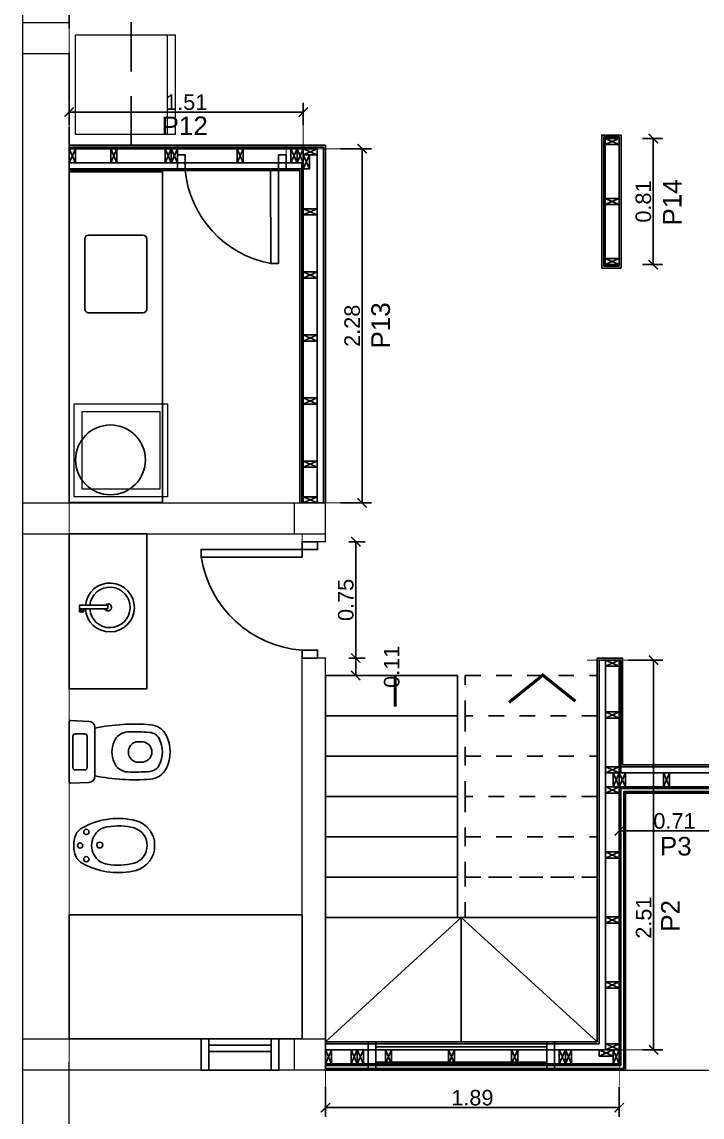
# Model space of a CAD drawing. Header units: millimetres. Extents: x 2924 to 6397, y 1567 to 1704.
# Drawn here: x 3235.67 to 3240.05, y 1618.22 to 1625.28 of the extents above; entities that cross this region are included whole.
import ezdxf

# ---------------------------------------------------------------- set-up
doc = ezdxf.new("R2010")
doc.units = ezdxf.units.MM
doc.header["$PDMODE"] = 35
for name, pattern in [('CONTINUA', [200, 100, 100]), ('DASHED', [0.75, 0.5, -0.25]), ('DASHED2', [9.524999999999999, 6.35, -3.175])]:
    doc.linetypes.add(name, pattern=pattern)
doc.layers.get('Defpoints').update_dxf_attribs({"color": 230})
for name, color, linetype in [('P0- COLUMNAS HºAº', 7, 'Continuous'), ('P0- LISTON 2CM', 7, 'Continuous'), ('P0- OSB', 7, 'Continuous'), ('P0-CARPINTERIAS', 7, 'Continuous'), ('P0-COTAS', 7, 'Continuous'), ('P0-DURLOCK INTERIOR', 7, 'Continuous'), ('P0-LISTON 4CM', 7, 'Continuous'), ('P0-MAMPOSTERIA LADRILLO', 7, 'Continuous'), ('P0-MUROS', 7, 'Continuous'), ('P0-PANEL', 7, 'Continuous'), ('P0-REVESTIMIENTO', 7, 'Continuous'), ('P0-SANITARIOS', 7, 'Continuous'), ('P0-SOLADOS', 7, 'Continuous'), ('P0-SUPERBOARD', 7, 'Continuous'), ('P0-TEXTOS', 7, 'Continuous'), ('P1-COTAS', 7, 'Continuous'), ('P1-MAMPOSTERIA LADRILLO', 7, 'Continuous')]:
    doc.layers.add(name, color=color, linetype=linetype)
doc.layers.add('P0-MUEBLES', color=250, linetype='Continuous', lineweight=0)
doc.styles.add('Arial02.5', font='arial.ttf', dxfattribs={"width": 0.8, "height": 0.025})
doc.styles.add('Arial10', font='arial.ttf', dxfattribs={"height": 0.1})
doc.dimstyles.new('COTA-1-50', dxfattribs={"dimtxt": 0.1, "dimasz": 0.06, "dimexe": 0.06, "dimexo": 0.15, "dimgap": 0.0125, "dimtad": 1, "dimzin": 0, "dimdsep": 46, "dimtxsty": 'Arial10', "dimblk1": 'ARCHTICK', "dimblk2": 'ARCHTICK', "dimsah": 1, "dimcen": 0.09, "dimclrd": 7, "dimclre": 7, "dimclrt": 7, "dimazin": 0, "dimtfac": 1, "dimtofl": 0, "dimtmove": 2, "dimatfit": 3, "dimldrblk": 'ARCHTICK', "dimfxl": 1, "dimtolj": 1, "dimtzin": 0, "dimarcsym": 0})

# ---------------------------------------------------------------- blocks, each defined once
blk = doc.blocks.new('A$C699B31DF')
at = {"color": 0}
for p, q in [((0.4849992751010177, 0.3588962493831787), (0.4849992751010177, 0.04534280128427781)), ((0.5231829304807434, 0.3988549510329449), (0.6416358571768797, 0.404239174973327)), ((0.6499991101009073, 0.3962474346433282), (0.6499991101009073, 0.007991616023446113)), ((0.5348190914064617, 0.3030432837879289), (0.5348190914064617, 0.2021195253332735)), ((0.6114749993330406, 0.318134688200189), (0.5499104958189491, 0.318134688200189)), ((0.6265664037455281, 0.3030432837877015), (0.6265664037455281, 0.1011957668793002)), ((0.2195786798197332, 0.2669680906080885), (0.1743981431659449, 0.2669680906080885)), ((0.5348190914064617, 0.1011957668793002), (0.5348190914064617, 0.2021195253332735)), ((0.2195786798197332, 0.1372709600586859), (0.1743981431659449, 0.1372709600586859)), ((0.6114749993330406, 0.08610436246681274), (0.5499104958189491, 0.08610436246681274)), ((0.5231829304807434, 0.005384099634511585), (0.6416358571768797, -1.243065526068676e-07))]:
    blk.add_line(p, q, dxfattribs=at)
for centre, radius, start, end in [((0.1375493564187309, 0.2532402826966518), 0.124999875, 94.49281234695985, 152.4142512385718), ((0.2275675885994133, -0.892387194597859), 1.274158523253976, 78.34368984010324, 94.49281234695985), ((0.5249992351009496, 0.3588962493831787), 0.03999995999999999, 92.60256220251696, 180), ((0.6419991181010118, 0.3962474346433282), 0.007999992, 0, 92.60256220251696), ((0.2353936139129473, 0.2021195253332735), 0.2353938538121369, 152.4142512385949, 207.5857487614051), ((0.2353936139129473, 0.2021195253332735), 0.1853939038119012, 152.4142512385718, 207.5857487614282), ((0.1375493564187309, 0.2532402826966518), 0.074999925, 94.49281234695985, 152.4142512385718), ((0.2275675885994133, -0.892387194597859), 1.224158573253976, 87.85750542334095, 94.49281234695985), ((0.2685542589647412, 0.2298629071024152), 0.1011656232329548, 22.76794212124101, 87.29275038598271), ((0.5499104958189491, 0.3030432837879289), 0.01509140441244144, 90, 180), ((0.6114749993330406, 0.3030432837877015), 0.01509140441244144, 0, 90), ((0.1836702442860769, 0.2021195253332735), 0.06550807795523232, 98.13704675949771, 261.8629532405023), ((0.2022930510079277, 0.2021195253332735), 0.06711281086055336, 284.9253773383625, 75.07462266163745), ((0.2016172329731489, 0.2021195253332735), 0.1736238863346479, 337.3386471632541, 22.66135283674592), ((0.1375493564187309, 0.1509987679708047), 0.124999875, 207.5857487614282, 265.5071876530401), ((0.1375493564187309, 0.1509987679708047), 0.074999925, 207.5857487614282, 265.5071876530401), ((0.2275675885994133, 1.296626245265315), 1.224158573253976, 265.5071876530401, 272.142494576659), ((0.2685542589647412, 0.1743761435645865), 0.1011656232329548, 272.7072496140173, 337.232057878759), ((0.5499104958189491, 0.1011957668793002), 0.01509140441244144, 180, 270), ((0.6114749993330406, 0.1011957668793002), 0.01509140441244144, 270, 0), ((0.2275675885994133, 1.296626245265315), 1.274158523253976, 265.5071876530401, 281.6563101598967), ((0.5249992351009496, 0.04534280128427781), 0.03999995999999999, 180, 267.3974377974831), ((0.6419991181010118, 0.007991616023446113), 0.007999992, 267.3974377974831, 0)]:
    blk.add_arc(centre, radius, start, end, dxfattribs=at)
blk = doc.blocks.new('A$C9e56f727')
at = {"color": 0}
for p, q in [((0.3012229831451805, 0.06868654988284106), (0.312303137418894, 0.08470504676984092)), ((0.312303137418894, 0.08470504676984092), (0.335172913333281, 0.06888579436963482)), ((0.324080900079025, 0.05287550045750322), (0.3012229831451805, 0.06868654988284106)), ((0.335172913333281, 0.06888579436963482), (0.324080900079025, 0.05287550045750322))]:
    blk.add_line(p, q, dxfattribs=at)
for points in [[(0.324080900079025, 0.05287550045750322), (0.3108536463946621, 0.03378318472732644), (0.1599600647664374, 0.138157782115286), (0.1731873184512551, 0.1572500978454627)], [(0.3303802301893484, 0.06237215728128831), (0.3279768353454529, 0.05890307940012462), (0.3138334204622879, 0.06870170934439557), (0.3162368153066382, 0.07217078722555925)]]:
    blk.add_lwpolyline(points, close=True, dxfattribs=at)
for centre, radius, start, end in [((0.1576439598838988, 0.1576439598838988), 0.1576439598839774, 328.425509931754, 319.9744832418706), ((0.1577176676541967, 0.1576585555860675), 0.1301275319535387, 329.0575585478952, 318.8141038887324), ((0.1673526593071983, 0.1506418241312986), 0.02244662317999803, 348.2819895439939, 285.1804869044649)]:
    blk.add_arc(centre, radius, start, end, dxfattribs=at)
blk = doc.blocks.new('A$Cc807aeb1')
at = {"color": 0}
for centre, radius in [((0.1744002200052819, 0.4800060993045463), 0.017), ((0.08640022000508907, 0.4400060993045827), 0.017), ((0.2624002200054747, 0.4400060993045827), 0.017), ((0.1712408305584177, 0.353690291617113), 0.01894729213688606)]:
    blk.add_circle(centre, radius, dxfattribs=at)
for centre, radius, start, end in [((0.1684697646032873, 0.4001243890127171), 0.1272076627110892, 128.1192821237274, 157.7022820800198), ((0.1645860380604063, 0.3718727762336584), 0.1484580734459144, 86.2095589188298, 120.184049312805), ((0.1842144019506122, 0.3718727762336584), 0.1484580734459144, 59.81595068719498, 93.79044108117019), ((0.1803306754077312, 0.4001243890127171), 0.1272076627110892, 22.29771791998024, 51.88071787627261), ((0.4712335708445607, 0.235610458442352), 0.4712335708444343, 153.1577179717492, 194.2009135201477), ((-0.122433130833997, 0.235610458442352), 0.4712335708444343, 345.7990864798523, 26.84228202825083), ((0.1744002200052819, 0.2793436612569167), 0.1267021462642712, 90, 144.9120287821523), ((0.1744002200052819, 0.2793436612569167), 0.1267021462642712, 35.08797121784769, 90), ((0.4712335708445607, 0.235610458442352), 0.4232335708444344, 170.5934899977578, 194.2009135201477), ((0.1997262118034087, 0.2790568852537945), 0.1482839223601861, 150.4551894833662, 170.0090975418692), ((0.1490742282076098, 0.2790568852537945), 0.1482839223601861, 9.990902458130774, 29.54481051663381), ((-0.122433130833997, 0.235610458442352), 0.4232335708444344, 345.7990864798523, 9.406510002242223), ((0.1729824474991801, 0.1647824026297258), 0.1647824026296594, 195.7672310540785, 270.492973654224), ((0.1729824474991801, 0.1647824026297258), 0.1167824026296594, 196.4302177297738, 270.492973654224), ((0.1758179925113836, 0.1647824026297258), 0.1647824026296594, 269.507026345776, 344.2327689459214), ((0.1758179925113836, 0.1647824026297258), 0.1167824026296594, 269.507026345776, 343.5697822702261)]:
    blk.add_arc(centre, radius, start, end, dxfattribs=at)
blk = doc.blocks.new('_ARCHTICK')
at = {"color": 0, "linetype": 'ByBlock', "const_width": 0.15}
blk.add_lwpolyline([(-0.5, -0.5), (0.5, 0.5)], dxfattribs=at)
blk = doc.blocks.new('*D107')
at = {"layer": 'Defpoints', "color": 0, "transparency": 16777216}
for p in [(3237.628674157238, 1618.561127503393), (3239.520971901357, 1618.56111985457), (3239.520971901357, 1618.279205795741)]:
    blk.add_point(p, dxfattribs=at)
at = {"layer": 'P0-COTAS', "color": 7, "lineweight": -2, "transparency": 16777216}
for p, q in [((3237.628674157238, 1618.411127503393), (3237.628674157238, 1618.219205795741)), ((3239.520971901357, 1618.41111985457), (3239.520971901357, 1618.219205795741)), ((3237.628674157238, 1618.279205795741), (3239.520971901357, 1618.279205795741))]:
    blk.add_line(p, q, dxfattribs=at)
at = {"layer": 'P0-COTAS', "color": 7, "lineweight": -2, "transparency": 16777216, "xscale": 0.06, "yscale": 0.06, "zscale": 0.06, "rotation": 180}
blk.add_blockref('_ARCHTICK', (3237.628674157238, 1618.279205795741), dxfattribs=at)
at = {"layer": 'P0-COTAS', "color": 7, "lineweight": -2, "transparency": 16777216, "xscale": 0.06, "yscale": 0.06, "zscale": 0.06}
blk.add_blockref('_ARCHTICK', (3239.520971901357, 1618.279205795741), dxfattribs=at)
at = {"layer": 'P0-COTAS', "color": 7, "transparency": 16777216, "insert": (3238.574823029297, 1618.342763094513), "char_height": 0.1, "attachment_point": 5, "style": 'Arial10'}
blk.add_mtext('\\A1;1.89', dxfattribs=at)
blk = doc.blocks.new('A$C5d8a38c0')
at = {"color": 0, "const_width": 0.0003}
blk.add_lwpolyline([(4.547473508864641e-13, 0.0904288354486198), (0.7099999999968531, 0.09042883544884717), (0.7099999999968531, 0.0004288354487016477), (0, 0.0004288354487016477)], close=True, dxfattribs=at)
at = {"color": 0}
for points in [[(0, 0.0904288354486198), (0.03999999999996362, 0.0904288354486198), (0.03999999999996362, 0.0004288354487016477), (0, 0.0004288354487016477), (0, 0.0904288354486198), (0.03999999999996362, 0.0004288354487016477), (0, 0.0004288354487016477), (0.03999999999996362, 0.0904288354486198)], [(0.2839999999969223, 0.0904288354486198), (0.3239999999968859, 0.0904288354486198), (0.3239999999968859, 0.0004288354487016477), (0.2839999999969223, 0.0004288354487016477), (0.2839999999969223, 0.0904288354486198), (0.3239999999968859, 0.0004288354487016477), (0.2839999999969223, 0.0004288354487016477), (0.3239999999968859, 0.0904288354486198)], [(0.6699999999968895, 0.0904288354486198), (0.7099999999968531, 0.0904288354486198), (0.7099999999968531, 0.0004288354487016477), (0.6699999999968895, 0.0004288354487016477), (0.6699999999968895, 0.0904288354486198), (0.7099999999968531, 0.0004288354487016477), (0.6699999999968895, 0.0004288354487016477), (0.7099999999968531, 0.0904288354486198)]]:
    blk.add_lwpolyline(points, dxfattribs=at)
blk = doc.blocks.new('A$C00c50a6b')
at = {"color": 0, "const_width": 0.0003}
blk.add_lwpolyline([(0.09000000000014552, 0), (0, 0), (0, 2.512500000000045), (0.09000000000014552, 2.512500000000045)], close=True, dxfattribs=at)
at = {"color": 0}
for points in [[(4.547473508864641e-13, 2.472500000000082), (4.547473508864641e-13, 2.512500000000045), (0.09000000000014552, 2.512500000000045), (0.09000000000014552, 2.472500000000082), (4.547473508864641e-13, 2.472500000000082), (0.09000000000014552, 2.512500000000045), (0.09000000000014552, 2.472500000000082), (4.547473508864641e-13, 2.512500000000045)], [(4.547473508864641e-13, 2.138750000000073), (4.547473508864641e-13, 2.178750000000036), (0.09000000000014552, 2.178750000000036), (0.09000000000014552, 2.138750000000073), (4.547473508864641e-13, 2.138750000000073), (0.09000000000014552, 2.178750000000036), (0.09000000000014552, 2.138750000000073), (4.547473508864641e-13, 2.178750000000036)], [(4.547473508864641e-13, 1.785000000000082), (4.547473508864641e-13, 1.825000000000045), (0.09000000000014552, 1.825000000000045), (0.09000000000014552, 1.785000000000082), (4.547473508864641e-13, 1.785000000000082), (0.09000000000014552, 1.825000000000045), (0.09000000000014552, 1.785000000000082), (4.547473508864641e-13, 1.825000000000045)], [(0.0500000000001819, 1.784999999999854), (0.09000000000014552, 1.784999999999854), (0.09000000000014552, 1.694999999999936), (0.0500000000001819, 1.694999999999936), (0.0500000000001819, 1.784999999999854), (0.09000000000014552, 1.694999999999936), (0.0500000000001819, 1.694999999999936), (0.09000000000014552, 1.784999999999854)], [(4.547473508864641e-13, 1.654999999999973), (4.547473508864641e-13, 1.694999999999936), (0.09000000000014552, 1.694999999999936), (0.09000000000014552, 1.654999999999973), (4.547473508864641e-13, 1.654999999999973), (0.09000000000014552, 1.694999999999936), (0.09000000000014552, 1.654999999999973), (4.547473508864641e-13, 1.694999999999936)], [(4.547473508864641e-13, 1.236249999999927), (4.547473508864641e-13, 1.276249999999891), (0.09000000000014552, 1.276249999999891), (0.09000000000014552, 1.236249999999927), (4.547473508864641e-13, 1.236249999999927), (0.09000000000014552, 1.276249999999891), (0.09000000000014552, 1.236249999999927), (4.547473508864641e-13, 1.276249999999891)], [(4.547473508864641e-13, 0.8175000000001091), (4.547473508864641e-13, 0.8575000000000728), (0.09000000000014552, 0.8575000000000728), (0.09000000000014552, 0.8175000000001091), (4.547473508864641e-13, 0.8175000000001091), (0.09000000000014552, 0.8575000000000728), (0.09000000000014552, 0.8175000000001091), (4.547473508864641e-13, 0.8575000000000728)], [(4.547473508864641e-13, 0.3987500000000637), (4.547473508864641e-13, 0.4387500000000273), (0.09000000000014552, 0.4387500000000273), (0.09000000000014552, 0.3987500000000637), (4.547473508864641e-13, 0.3987500000000637), (0.09000000000014552, 0.4387500000000273), (0.09000000000014552, 0.3987500000000637), (4.547473508864641e-13, 0.4387500000000273)], [(4.547473508864641e-13, 0), (4.547473508864641e-13, 0.03999999999996362), (0.09000000000014552, 0.03999999999996362), (0.09000000000014552, 0), (4.547473508864641e-13, 0), (0.09000000000014552, 0.03999999999996362), (0.09000000000014552, 0), (4.547473508864641e-13, 0.03999999999996362)]]:
    blk.add_lwpolyline(points, dxfattribs=at)
blk = doc.blocks.new('A$C87677e07')
at = {"color": 0, "const_width": 0.0005}
blk.add_lwpolyline([(0, 0.08999999999991815), (1.892499999999927, 0.08999999999991815), (1.892499999999927, 0), (0, 0)], close=True, dxfattribs=at)
at = {"color": 0}
for points in [[(0, 0.08999999999991815), (0.03999999999996362, 0.08999999999991815), (0.03999999999996362, 0), (0, 0), (0, 0.08999999999991815), (0.03999999999996362, 0), (0, 0), (0.03999999999996362, 0.08999999999991815)], [(0.1649999999999636, 0.08999999999991815), (0.2049999999999272, 0.08999999999991815), (0.2049999999999272, 0), (0.1649999999999636, 0), (0.1649999999999636, 0.08999999999991815), (0.2049999999999272, 0), (0.1649999999999636, 0), (0.2049999999999272, 0.08999999999991815)], [(0.2049999999999272, 0.08999999999991815), (0.2449999999998909, 0.08999999999991815), (0.2449999999998909, 0), (0.2049999999999272, 0), (0.2049999999999272, 0.08999999999991815), (0.2449999999998909, 0), (0.2049999999999272, 0), (0.2449999999998909, 0.08999999999991815)], [(1.505000000000109, 0.08999999999991815), (1.545000000000073, 0.08999999999991815), (1.545000000000073, 0), (1.505000000000109, 0), (1.505000000000109, 0.08999999999991815), (1.545000000000073, 0), (1.505000000000109, 0), (1.545000000000073, 0.08999999999991815)], [(1.545000000000073, 0.08999999999991815), (1.585000000000036, 0.08999999999991815), (1.585000000000036, 0), (1.545000000000073, 0), (1.545000000000073, 0.08999999999991815), (1.585000000000036, 0), (1.545000000000073, 0), (1.585000000000036, 0.08999999999991815)], [(1.762500000000273, 0.04999999999995453), (1.762500000000273, 0.08999999999991815), (1.852499999999964, 0.08999999999991815), (1.852499999999964, 0.04999999999995453), (1.762500000000273, 0.04999999999995453), (1.852499999999964, 0.08999999999991815), (1.852499999999964, 0.04999999999995453), (1.762500000000273, 0.08999999999991815)], [(1.852499999999964, 0.08999999999991815), (1.892499999999927, 0.08999999999991815), (1.892499999999927, 0), (1.852499999999964, 0), (1.852499999999964, 0.08999999999991815), (1.892499999999927, 0), (1.852499999999964, 0), (1.892499999999927, 0.08999999999991815)]]:
    blk.add_lwpolyline(points, dxfattribs=at)
at = {"color": 8}
for points in [[(0.3859999999999673, 0.08999999999991815), (0.4259999999999309, 0.08999999999991815), (0.4259999999999309, 0), (0.3859999999999673, 0), (0.3859999999999673, 0.08999999999991815), (0.4259999999999309, 0), (0.3859999999999673, 0), (0.4259999999999309, 0.08999999999991815)], [(0.7919999999999163, 0.08999999999991815), (0.83199999999988, 0.08999999999991815), (0.83199999999988, 0), (0.7919999999999163, 0), (0.7919999999999163, 0.08999999999991815), (0.83199999999988, 0), (0.7919999999999163, 0), (0.83199999999988, 0.08999999999991815)], [(1.197999999999865, 0.08999999999991815), (1.237999999999829, 0.08999999999991815), (1.237999999999829, 0), (1.197999999999865, 0), (1.197999999999865, 0.08999999999991815), (1.237999999999829, 0), (1.197999999999865, 0), (1.237999999999829, 0.08999999999991815)]]:
    blk.add_lwpolyline(points, dxfattribs=at)
blk = doc.blocks.new('A$C6ec9e50c')
at = {"color": 0, "const_width": 0.0003}
blk.add_lwpolyline([(0, 0.8132000000000517), (0.09000000000014552, 0.8132000000000517), (0.09000000000014552, 0), (0, 0), (0, 0.8132000000000517)], dxfattribs=at)
at = {"color": 0}
for points in [[(4.547473508864641e-13, 0.773200000000088), (4.547473508864641e-13, 0.8132000000000517), (0.09000000000014552, 0.8132000000000517), (0.09000000000014552, 0.773200000000088), (4.547473508864641e-13, 0.773200000000088), (0.09000000000014552, 0.8132000000000517), (0.09000000000014552, 0.773200000000088), (4.547473508864641e-13, 0.8132000000000517)], [(4.547473508864641e-13, 0.386600000000044), (4.547473508864641e-13, 0.4266000000000076), (0.09000000000014552, 0.4266000000000076), (0.09000000000014552, 0.386600000000044), (4.547473508864641e-13, 0.386600000000044), (0.09000000000014552, 0.4266000000000076), (0.09000000000014552, 0.386600000000044), (4.547473508864641e-13, 0.4266000000000076)], [(4.547473508864641e-13, 0), (4.547473508864641e-13, 0.03999999999996362), (0.09000000000014552, 0.03999999999996362), (0.09000000000014552, 0), (4.547473508864641e-13, 0), (0.09000000000014552, 0.03999999999996362), (0.09000000000014552, 0), (4.547473508864641e-13, 0.03999999999996362)]]:
    blk.add_lwpolyline(points, dxfattribs=at)
blk = doc.blocks.new('A$C97909408')
at = {"color": 0, "const_width": 0.0003}
blk.add_lwpolyline([(0.09000000000014552, 2.280500000000302), (0, 2.280500000000302), (0, -0.001999999999725333), (0.09000000000014552, -0.001999999999725333)], close=True, dxfattribs=at)
at = {"color": 0}
for points in [[(4.547473508864641e-13, 2.240500000000338), (4.547473508864641e-13, 2.280500000000302), (0.09000000000014552, 2.280500000000302), (0.09000000000014552, 2.240500000000338), (4.547473508864641e-13, 2.240500000000338), (0.09000000000014552, 2.280500000000302), (0.09000000000014552, 2.240500000000338), (4.547473508864641e-13, 2.280500000000302)], [(4.547473508864641e-13, 2.240500000000338), (0.04000000000041837, 2.240500000000338), (0.04000000000041837, 2.15050000000042), (4.547473508864641e-13, 2.15050000000042), (4.547473508864641e-13, 2.240500000000338), (0.04000000000041837, 2.15050000000042), (4.547473508864641e-13, 2.15050000000042), (0.04000000000041837, 2.240500000000338)], [(4.547473508864641e-13, 1.853900000000294), (4.547473508864641e-13, 1.893900000000258), (0.09000000000014552, 1.893900000000258), (0.09000000000014552, 1.853900000000294), (4.547473508864641e-13, 1.853900000000294), (0.09000000000014552, 1.893900000000258), (0.09000000000014552, 1.853900000000294), (4.547473508864641e-13, 1.893900000000258)], [(4.547473508864641e-13, 1.447300000000268), (4.547473508864641e-13, 1.487300000000232), (0.09000000000014552, 1.487300000000232), (0.09000000000014552, 1.447300000000268), (4.547473508864641e-13, 1.447300000000268), (0.09000000000014552, 1.487300000000232), (0.09000000000014552, 1.447300000000268), (4.547473508864641e-13, 1.487300000000232)], [(4.547473508864641e-13, 1.040700000000243), (4.547473508864641e-13, 1.080700000000206), (0.09000000000014552, 1.080700000000206), (0.09000000000014552, 1.040700000000243), (4.547473508864641e-13, 1.040700000000243), (0.09000000000014552, 1.080700000000206), (0.09000000000014552, 1.040700000000243), (4.547473508864641e-13, 1.080700000000206)], [(4.547473508864641e-13, 0.6341000000002168), (4.547473508864641e-13, 0.6741000000001804), (0.09000000000014552, 0.6741000000001804), (0.09000000000014552, 0.6341000000002168), (4.547473508864641e-13, 0.6341000000002168), (0.09000000000014552, 0.6741000000001804), (0.09000000000014552, 0.6341000000002168), (4.547473508864641e-13, 0.6741000000001804)], [(4.547473508864641e-13, 0.227500000000191), (4.547473508864641e-13, 0.2675000000001546), (0.09000000000014552, 0.2675000000001546), (0.09000000000014552, 0.227500000000191), (4.547473508864641e-13, 0.227500000000191), (0.09000000000014552, 0.2675000000001546), (0.09000000000014552, 0.227500000000191), (4.547473508864641e-13, 0.2675000000001546)], [(4.547473508864641e-13, -0.001999999999497959), (4.547473508864641e-13, 0.03800000000046566), (0.09000000000014552, 0.03800000000046566), (0.09000000000014552, -0.001999999999497959), (4.547473508864641e-13, -0.001999999999497959), (0.09000000000014552, 0.03800000000046566), (0.09000000000014552, -0.001999999999497959), (4.547473508864641e-13, 0.03800000000046566)]]:
    blk.add_lwpolyline(points, dxfattribs=at)
blk = doc.blocks.new('A$C32786e46')
at = {"color": 0, "const_width": 0.0003}
blk.add_lwpolyline([(0, 0.09000424999089773), (1.507500000000618, 0.09000424999089773), (1.507500000000618, 4.249990979587892e-06), (0, 4.249990979587892e-06)], close=True, dxfattribs=at)
at = {"color": 0}
for points in [[(0, 0.09000424999089773), (0.03999999999996362, 0.09000424999089773), (0.03999999999996362, 4.249990979587892e-06), (0, 4.249990979587892e-06), (0, 0.09000424999089773), (0.03999999999996362, 4.249990979587892e-06), (0, 4.249990979587892e-06), (0.03999999999996362, 0.09000424999089773)], [(0.2677000000012413, 0.09000424999089773), (0.3077000000012049, 0.09000424999089773), (0.3077000000012049, 4.249990979587892e-06), (0.2677000000012413, 4.249990979587892e-06), (0.2677000000012413, 0.09000424999089773), (0.3077000000012049, 4.249990979587892e-06), (0.2677000000012413, 4.249990979587892e-06), (0.3077000000012049, 0.09000424999089773)], [(0.6175013904535263, 0.08999999999991815), (0.6575013904534899, 0.08999999999991815), (0.6575013904534899, 0), (0.6175013904535263, 0), (0.6175013904535263, 0.08999999999991815), (0.6575013904534899, 0), (0.6175013904535263, 0), (0.6575013904534899, 0.08999999999991815)], [(0.6575013904534899, 0.08999999999991815), (0.6975013904534535, 0.08999999999991815), (0.6975013904534535, 0), (0.6575013904534899, 0), (0.6575013904534899, 0.08999999999991815), (0.6975013904534535, 0), (0.6575013904534899, 0), (0.6975013904534535, 0.08999999999991815)], [(1.427500000000691, 0.09000424999089773), (1.467500000000655, 0.09000424999089773), (1.467500000000655, 4.249990979587892e-06), (1.427500000000691, 4.249990979587892e-06), (1.427500000000691, 0.09000424999089773), (1.467500000000655, 4.249990979587892e-06), (1.427500000000691, 4.249990979587892e-06), (1.467500000000655, 0.09000424999089773)], [(1.467500000000655, 0.09000424999089773), (1.507500000000618, 0.09000424999089773), (1.507500000000618, 4.249990979587892e-06), (1.467500000000655, 4.249990979587892e-06), (1.467500000000655, 0.09000424999089773), (1.507500000000618, 4.249990979587892e-06), (1.467500000000655, 4.249990979587892e-06), (1.507500000000618, 0.09000424999089773)]]:
    blk.add_lwpolyline(points, dxfattribs=at)
at = {"color": 8}
blk.add_lwpolyline([(1.080900000000838, 0.09000424999089773), (1.120900000000802, 0.09000424999089773), (1.120900000000802, 4.249990979587892e-06), (1.080900000000838, 4.249990979587892e-06), (1.080900000000838, 0.09000424999089773), (1.120900000000802, 4.249990979587892e-06), (1.080900000000838, 4.249990979587892e-06), (1.120900000000802, 0.09000424999089773)], dxfattribs=at)
blk = doc.blocks.new('*D106')
at = {"layer": 'Defpoints', "color": 0, "transparency": 16777216}
for p in [(3239.520003940017, 1624.524794170061), (3239.520968501882, 1623.711594170061), (3239.739454322876, 1623.711594170061)]:
    blk.add_point(p, dxfattribs=at)
at = {"layer": 'P0-COTAS', "color": 7, "lineweight": -2, "transparency": 16777216}
for p, q in [((3239.670003940017, 1624.524794170061), (3239.799454322876, 1624.524794170061)), ((3239.739454322876, 1624.524794170061), (3239.739454322876, 1623.711594170061)), ((3239.670968501882, 1623.711594170061), (3239.799454322876, 1623.711594170061))]:
    blk.add_line(p, q, dxfattribs=at)
at = {"layer": 'P0-COTAS', "color": 7, "lineweight": -2, "transparency": 16777216, "xscale": 0.06, "yscale": 0.06, "zscale": 0.06}
for p, rotation in [((3239.739454322876, 1624.524794170061), 90), ((3239.739454322876, 1623.711594170061), 270)]:
    blk.add_blockref('_ARCHTICK', p, dxfattribs=dict(at, rotation=rotation))
at = {"layer": 'P0-COTAS', "color": 7, "transparency": 16777216, "insert": (3239.675897024104, 1624.11819417006), "char_height": 0.1, "attachment_point": 5, "rotation": 90, "style": 'Arial10'}
blk.add_mtext('\\A1;0.81', dxfattribs=at)
blk = doc.blocks.new('*D108')
at = {"layer": 'Defpoints', "color": 0, "transparency": 16777216}
for p in [(3239.430968501882, 1621.163629408166), (3239.74177581318, 1621.163629408166), (3239.520968501882, 1618.651127503394)]:
    blk.add_point(p, dxfattribs=at)
at = {"layer": 'P0-COTAS', "color": 7, "lineweight": -2, "transparency": 16777216}
for p, q in [((3239.580968501882, 1621.163629408166), (3239.80177581318, 1621.163629408166)), ((3239.74177581318, 1618.651127503394), (3239.74177581318, 1621.163629408166)), ((3239.670968501882, 1618.651127503394), (3239.80177581318, 1618.651127503394))]:
    blk.add_line(p, q, dxfattribs=at)
at = {"layer": 'P0-COTAS', "color": 7, "lineweight": -2, "transparency": 16777216, "xscale": 0.06, "yscale": 0.06, "zscale": 0.06}
for p, rotation in [((3239.74177581318, 1621.163629408166), 90), ((3239.74177581318, 1618.651127503394), 270)]:
    blk.add_blockref('_ARCHTICK', p, dxfattribs=dict(at, rotation=rotation))
at = {"layer": 'P0-COTAS', "color": 7, "transparency": 16777216, "insert": (3239.6782185144, 1619.503563492274), "char_height": 0.1, "attachment_point": 5, "rotation": 90, "style": 'Arial10'}
blk.add_mtext('\\A1;2.51', dxfattribs=at)
blk = doc.blocks.new('*D109')
at = {"layer": 'Defpoints', "color": 0, "transparency": 16777216}
for p in [(3239.52096850188, 1620.391127503393), (3240.230968501877, 1620.391127503393), (3240.230968501877, 1620.062656417703)]:
    blk.add_point(p, dxfattribs=at)
at = {"layer": 'P0-COTAS', "color": 7, "lineweight": -2, "transparency": 16777216}
for p, q in [((3239.52096850188, 1620.241127503393), (3239.52096850188, 1620.002656417703)), ((3240.230968501877, 1620.241127503393), (3240.230968501877, 1620.002656417703)), ((3239.52096850188, 1620.062656417703), (3240.230968501877, 1620.062656417703))]:
    blk.add_line(p, q, dxfattribs=at)
at = {"layer": 'P0-COTAS', "color": 7, "lineweight": -2, "transparency": 16777216, "xscale": 0.06, "yscale": 0.06, "zscale": 0.06, "rotation": 180}
blk.add_blockref('_ARCHTICK', (3239.52096850188, 1620.062656417703), dxfattribs=at)
at = {"layer": 'P0-COTAS', "color": 7, "lineweight": -2, "transparency": 16777216, "xscale": 0.06, "yscale": 0.06, "zscale": 0.06}
blk.add_blockref('_ARCHTICK', (3240.230968501877, 1620.062656417703), dxfattribs=at)
at = {"layer": 'P0-COTAS', "color": 7, "transparency": 16777216, "insert": (3239.875968501879, 1620.126213716475), "char_height": 0.1, "attachment_point": 5, "style": 'Arial10'}
blk.add_mtext('\\A1;0.71', dxfattribs=at)
blk = doc.blocks.new('*D113')
at = {"layer": 'Defpoints', "color": 0, "transparency": 16777216}
for p in [(3237.485965341579, 1624.694268259035), (3235.97846850188, 1624.463379408165), (3237.485965341579, 1624.458620392715)]:
    blk.add_point(p, dxfattribs=at)
at = {"layer": 'P0-COTAS', "color": 7, "lineweight": -2, "transparency": 16777216}
for p, q in [((3235.97846850188, 1624.613379408165), (3235.97846850188, 1624.754268259035)), ((3237.485965341579, 1624.608620392715), (3237.485965341579, 1624.754268259035)), ((3235.97846850188, 1624.694268259035), (3237.485965341579, 1624.694268259035))]:
    blk.add_line(p, q, dxfattribs=at)
at = {"layer": 'P0-COTAS', "color": 7, "lineweight": -2, "transparency": 16777216, "xscale": 0.06, "yscale": 0.06, "zscale": 0.06, "rotation": 180}
blk.add_blockref('_ARCHTICK', (3235.97846850188, 1624.694268259035), dxfattribs=at)
at = {"layer": 'P0-COTAS', "color": 7, "lineweight": -2, "transparency": 16777216, "xscale": 0.06, "yscale": 0.06, "zscale": 0.06}
blk.add_blockref('_ARCHTICK', (3237.485965341579, 1624.694268259035), dxfattribs=at)
at = {"layer": 'P0-COTAS', "color": 7, "transparency": 16777216, "insert": (3236.73221692173, 1624.757825557807), "char_height": 0.1, "attachment_point": 5, "style": 'Arial10'}
blk.add_mtext('\\A1;1.51', dxfattribs=at)
blk = doc.blocks.new('*D123')
at = {"layer": 'Defpoints', "color": 0, "transparency": 16777216}
for p in [(3237.575968501882, 1624.45861985446), (3237.575968501883, 1622.176127503394), (3237.864759424679, 1622.176127503394)]:
    blk.add_point(p, dxfattribs=at)
at = {"layer": 'P0-COTAS', "color": 7, "lineweight": -2, "transparency": 16777216}
for p, q in [((3237.725968501882, 1624.45861985446), (3237.924759424679, 1624.45861985446)), ((3237.864759424679, 1624.45861985446), (3237.864759424679, 1622.176127503394)), ((3237.725968501883, 1622.176127503394), (3237.924759424679, 1622.176127503394))]:
    blk.add_line(p, q, dxfattribs=at)
at = {"layer": 'P0-COTAS', "color": 7, "lineweight": -2, "transparency": 16777216, "xscale": 0.06, "yscale": 0.06, "zscale": 0.06}
for p, rotation in [((3237.864759424679, 1624.45861985446), 90), ((3237.864759424679, 1622.176127503394), 270)]:
    blk.add_blockref('_ARCHTICK', p, dxfattribs=dict(at, rotation=rotation))
at = {"layer": 'P0-COTAS', "color": 7, "transparency": 16777216, "insert": (3237.801202125906, 1623.317373678926), "char_height": 0.1, "attachment_point": 5, "rotation": 90, "style": 'Arial10'}
blk.add_mtext('\\A1;2.28', dxfattribs=at)
blk = doc.blocks.new('*D141')
at = {"layer": 'Defpoints', "color": 0, "transparency": 16777216}
for p in [(3237.628468501882, 1621.176127503394), (3237.82392449777, 1621.176127503394), (3237.628468501882, 1621.06362774002)]:
    blk.add_point(p, dxfattribs=at)
at = {"layer": 'P1-COTAS', "color": 7, "lineweight": -2, "transparency": 16777216}
for p, q in [((3237.778468501882, 1621.176127503394), (3237.88392449777, 1621.176127503394)), ((3237.82392449777, 1621.06362774002), (3237.82392449777, 1621.176127503394)), ((3237.778468501882, 1621.06362774002), (3237.88392449777, 1621.06362774002))]:
    blk.add_line(p, q, dxfattribs=at)
at = {"layer": 'P1-COTAS', "color": 7, "lineweight": -2, "transparency": 16777216, "xscale": 0.06, "yscale": 0.06, "zscale": 0.06}
for p, rotation in [((3237.82392449777, 1621.176127503394), 90), ((3237.82392449777, 1621.06362774002), 270)]:
    blk.add_blockref('_ARCHTICK', p, dxfattribs=dict(at, rotation=rotation))
at = {"layer": 'P1-COTAS', "color": 7, "transparency": 16777216, "insert": (3238.055846394087, 1621.119877621706), "char_height": 0.1, "attachment_point": 5, "rotation": 90, "style": 'Arial10'}
blk.add_mtext('\\A1;0.11', dxfattribs=at)
blk = doc.blocks.new('*D117')
at = {"layer": 'Defpoints', "color": 0, "transparency": 16777216}
for p in [(3237.628674157239, 1621.926127503394), (3237.823924497772, 1621.926127503394), (3237.628468501882, 1621.176127503394)]:
    blk.add_point(p, dxfattribs=at)
at = {"layer": 'P1-COTAS', "color": 7, "lineweight": -2, "transparency": 16777216}
for p, q in [((3237.778674157239, 1621.926127503394), (3237.883924497772, 1621.926127503394)), ((3237.823924497772, 1621.176127503394), (3237.823924497772, 1621.926127503394)), ((3237.778468501882, 1621.176127503394), (3237.883924497772, 1621.176127503394))]:
    blk.add_line(p, q, dxfattribs=at)
at = {"layer": 'P1-COTAS', "color": 7, "lineweight": -2, "transparency": 16777216, "xscale": 0.06, "yscale": 0.06, "zscale": 0.06}
for p, rotation in [((3237.823924497772, 1621.926127503394), 90), ((3237.823924497772, 1621.176127503394), 270)]:
    blk.add_blockref('_ARCHTICK', p, dxfattribs=dict(at, rotation=rotation))
at = {"layer": 'P1-COTAS', "color": 7, "transparency": 16777216, "insert": (3237.760367199, 1621.551127503393), "char_height": 0.1, "attachment_point": 5, "rotation": 90, "style": 'Arial10'}
blk.add_mtext('\\A1;0.75', dxfattribs=at)

msp = doc.modelspace()

# ---------------------------------------------------------------- linework, layer by layer
at = {"layer": 'P0- COLUMNAS HºAº', "const_width": 0.008}
for points in [[(3235.678674157238, 1625.271367972395), (3235.978674157237, 1625.271367972395), (3235.978674157237, 1625.071367972395), (3235.678674157238, 1625.071367972395)], [(3235.67846850188, 1622.176127503393), (3235.97846850188, 1622.176127503393), (3235.97846850188, 1621.976127503393), (3235.67846850188, 1621.976127503393)], [(3237.42846850188, 1622.176127503393), (3237.62846850188, 1622.176127503393), (3237.62846850188, 1621.976127503393), (3237.42846850188, 1621.976127503393)], [(3235.978674157237, 1618.721621173826), (3235.978674157237, 1618.521619884307), (3235.678674157237, 1618.52162369385), (3235.678674157237, 1618.721621173826)], [(3237.428674157238, 1618.72162369385), (3237.628674157238, 1618.72162369385), (3237.628674157238, 1618.52162369385), (3237.428674157238, 1618.52162369385)]]:
    msp.add_lwpolyline(points, close=True, dxfattribs=at)
at = {"layer": 'P0- LISTON 2CM'}
msp.add_lwpolyline([(3237.62846850188, 1618.531619854587), (3237.62846850188, 1618.551629408165), (3239.53046850188, 1618.551619854587), (3239.53046850188, 1620.336629408165), (3242.680674157238, 1620.336629408165), (3242.68046850188, 1628.330630314931), (3235.97846850188, 1628.330630314931), (3235.97846850188, 1628.350629409504), (3242.70046850188, 1628.350630314931), (3242.70046850188, 1620.316629408165), (3239.55046850188, 1620.316629408165), (3239.55046850188, 1618.531629408165)], close=True, dxfattribs=at)
at = {"layer": 'P0- OSB'}
for points in [[(3237.62846850188, 1618.561129408165), (3237.62846850188, 1618.551629408165), (3239.53046850188, 1618.551619854587), (3239.53046850188, 1620.336629408165), (3242.680674157238, 1620.336629408165), (3242.68046850188, 1628.330630314931), (3235.97846850188, 1628.330630314931), (3235.97846850188, 1628.321130314931), (3242.670966461651, 1628.321129408165), (3242.671174157238, 1620.346129408165), (3239.52096850188, 1620.346129408165), (3239.52096850188, 1618.561119854587)], [(3239.520003940015, 1624.52479417006), (3239.520003940015, 1624.53429417006), (3239.420503940015, 1624.53429417006), (3239.420503940015, 1623.70209417006), (3239.520003940015, 1623.70209417006), (3239.520003940015, 1623.71159417006), (3239.430003940015, 1623.71159417006), (3239.430003940015, 1624.52479417006)], [(3237.57594700633, 1624.458619854587), (3237.57594700633, 1624.468129408165), (3235.97846850188, 1624.468129408165), (3235.97846850188, 1624.458629408165)], [(3237.48596850188, 1624.368619854587), (3237.47646850188, 1624.368619854587), (3237.47646850188, 1622.176129408165), (3237.48596850188, 1622.176129408165)], [(3239.53046850188, 1620.436121548417), (3239.53046850188, 1621.163629408165), (3239.52096850188, 1621.163629408165), (3239.520965008659, 1620.436121548417)]]:
    msp.add_lwpolyline(points, close=True, dxfattribs=at)
at = {"layer": 'P0-CARPINTERIAS', "linetype": 'CONTINUA'}
for points in [[(3237.276092186515, 1623.718627503394), (3237.325970201883, 1623.718627503394), (3237.325970201883, 1624.418627503394), (3237.375970201879, 1624.418627503394), (3237.37597020188, 1624.318627503393), (3237.275970201881, 1624.318627503393), (3237.276092186515, 1623.718627503394, -0.3337391518611839), (3236.725971051879, 1624.318627503393), (3236.725971051879, 1624.418627503394), (3236.675971051879, 1624.418627503394), (3236.67597105188, 1624.318627503393), (3236.725971051879, 1624.318627503393)], [(3236.828467773307, 1621.826249366748), (3236.828467773307, 1621.876127442682), (3237.578468623309, 1621.876127442682), (3237.578468623309, 1621.926127503393), (3237.47846850188, 1621.926127503393), (3237.47846850188, 1621.826127381965), (3236.828467773307, 1621.826249366748, 0.3456514478971462), (3237.47846850188, 1621.226725733282), (3237.578468623309, 1621.226725733282), (3237.578468623309, 1621.176725672567), (3237.47846850188, 1621.176725672568), (3237.47846850188, 1621.226725733282)]]:
    msp.add_lwpolyline(points, format="xyb", dxfattribs=at)
for points in [[(3236.828674157237, 1618.72162339385), (3237.328674157238, 1618.721623393852), (3237.328674157238, 1618.52162369385), (3236.828674157238, 1618.521623693853), (3236.828674157237, 1618.72162339385), (3236.878674147117, 1618.72162339385), (3236.878674157238, 1618.521623693853), (3237.278675157238, 1618.521623693853), (3237.278675157238, 1618.721623393852), (3237.278675157238, 1618.681623393853), (3236.878674157238, 1618.681623393853), (3236.878674157238, 1618.641623393853), (3237.278675157238, 1618.641623393853)], [(3239.103674157237, 1618.521623693852), (3237.903674157238, 1618.521623693849), (3237.90346850188, 1618.703627503392), (3239.10346850188, 1618.703627503389), (3239.103674157237, 1618.521623693849), (3239.053674157237, 1618.521623693849), (3239.053674157237, 1618.703710330941), (3237.95346750188, 1618.703627503393), (3237.953673157238, 1618.521623693849), (3237.953673157238, 1618.57162364385), (3239.053674157237, 1618.57162364385), (3239.053674157237, 1618.671623443849), (3237.953673157238, 1618.671623443849)]]:
    msp.add_lwpolyline(points, dxfattribs=at)
at = {"layer": 'P0-DURLOCK INTERIOR'}
for points in [[(3235.97846850188, 1628.191130314932), (3235.978468261882, 1628.178590048379), (3242.52846850188, 1628.17862841016), (3242.528468501879, 1620.488629408165), (3239.54046850188, 1620.488629408165), (3239.54046850188, 1621.176129408165), (3239.37846850188, 1621.176129408164), (3239.378466418536, 1618.703629408192), (3237.62846850188, 1618.703629408192), (3237.62846850188, 1618.691119854587), (3239.39096850188, 1618.691119854587), (3239.39096850188, 1621.163629408165), (3239.53046850188, 1621.163629408165), (3239.53046850188, 1620.476129408165), (3242.54096850188, 1620.476129408165), (3242.54096850188, 1628.191130314932)], [(3239.532503940015, 1624.54679417006), (3239.408003940015, 1624.54679417006), (3239.408003940015, 1623.68959417006), (3239.532503940015, 1623.68959417006)], [(3239.520003940015, 1624.53429417006), (3239.420503940015, 1624.53429417006), (3239.420503940015, 1623.70209417006), (3239.520003940015, 1623.70209417006)], [(3235.97846850188, 1624.468129408165), (3235.97846850188, 1624.480619854587), (3237.62846850188, 1624.480619854587), (3237.628514778838, 1622.176127503394), (3237.61596850188, 1622.176129408165), (3237.61596850188, 1624.468119854587)]]:
    msp.add_lwpolyline(points, close=True, dxfattribs=at)
at = {"layer": 'P0-LISTON 4CM'}
for points in [[(3239.53046850188, 1620.436121548417), (3242.58096850188, 1620.436121548417), (3242.580968501878, 1628.231130314932), (3235.97846850188, 1628.231130314932), (3235.97846850188, 1628.191130314932), (3242.54096850188, 1628.191130314932), (3242.54096850188, 1620.476129408165), (3239.53046850188, 1620.476129408165)], [(3237.61596850188, 1624.468119854587), (3237.57596850188, 1624.468119854587), (3237.57596850188, 1622.176127503394), (3237.61596850188, 1622.176127503394)], [(3237.47646850188, 1624.368629408165), (3235.97846850188, 1624.368619854587), (3235.97846850188, 1624.328619854587), (3237.47646850188, 1624.328619854587)], [(3239.43096850188, 1621.163629408165), (3239.43096850188, 1618.651119854587), (3237.62846850188, 1618.651129408165), (3237.62846850188, 1618.691119854587), (3239.39096850188, 1618.691119854587), (3239.39096850188, 1621.163629408165)]]:
    msp.add_lwpolyline(points, close=True, dxfattribs=at)
at = {"layer": 'P0-MAMPOSTERIA LADRILLO', "const_width": 0.008}
for points in [[(3235.678674157237, 1618.521619884307), (3235.678646770112, 1628.360629408157), (3235.978674157237, 1628.360629408157), (3235.978674157237, 1618.521627503394)], [(3237.628674157238, 1618.52162369385), (3237.32846850188, 1618.521627353394), (3237.32846850188, 1618.721627353394), (3237.47846850188, 1618.721625598622), (3237.47846850188, 1621.176129408165), (3237.62846850188, 1621.176127503393), (3237.62846850188, 1618.721624304131)], [(3235.978262846523, 1618.521627503394), (3235.678674157237, 1618.521627503394), (3235.678674157237, 1612.52162369385), (3235.978262846523, 1612.52162369385)]]:
    msp.add_lwpolyline(points, close=True, dxfattribs=at)
for points in [[(3235.97846850188, 1621.976127503393), (3237.42846850188, 1621.976127503393), (3237.42846850188, 1622.176127503393), (3235.97846850188, 1622.176127503393), (3235.97846850188, 1621.976127503393)], [(3237.628674157238, 1621.976127503393), (3237.628674157238, 1621.926127503393), (3237.478674157237, 1621.926127503393), (3237.478674157237, 1621.976127503393), (3237.628674157238, 1621.976127503393)], [(3235.978674157237, 1618.721621173826), (3236.828674157238, 1618.72162369385), (3236.828674157238, 1618.52162369385), (3235.978262846523, 1618.521627503394), (3235.978674157237, 1618.721621173826)]]:
    msp.add_lwpolyline(points, dxfattribs=at)
at = {"layer": 'P0-MUEBLES', "color": 8}
msp.add_lwpolyline([(3236.017817042669, 1624.553257391557), (3236.662802531956, 1624.553257391557), (3236.662802531956, 1625.189879316767), (3236.01782169267, 1625.189879316767), (3236.01782169267, 1624.553257391557), (3236.612802531956, 1624.553257391557), (3236.612802531956, 1625.189879316767)], dxfattribs=at)
at = {"layer": 'P0-MUEBLES', "color": 8, "linetype": 'DASHED2', "ltscale": 0.1}
msp.add_lwpolyline([(3236.011672839018, 1622.214517088321), (3236.011672839018, 1622.814517088321), (3236.611672839018, 1622.814517088321), (3236.611672839018, 1622.214517088321), (3236.011672839018, 1622.214517088321)], dxfattribs=at)
msp.add_lwpolyline([(3236.061672839018, 1622.264517088321), (3236.061672839018, 1622.764517088321), (3236.561672839018, 1622.764517088321), (3236.561672839018, 1622.264517088321)], close=True, dxfattribs=at)
at = {"layer": 'P0-MUROS', "color": 8, "linetype": 'DASHED2', "ltscale": 0.05}
msp.add_lwpolyline([(3236.378674157237, 1624.48062369385), (3236.378674054941, 1628.168561299282), (3235.978674054941, 1628.168561299285), (3235.978674157237, 1626.980558687681), (3235.978674157237, 1626.980558687681), (3235.978674157237, 1624.48062369385)], close=True, dxfattribs=at)
at = {"layer": 'P0-MUROS', "color": 8, "const_width": 0.005}
for points in [[(3239.40896850188, 1623.68959417006), (3239.408003940015, 1624.54679417006), (3239.532503940015, 1624.54679417006), (3239.53346850188, 1623.68959417006)], [(3237.46396850188, 1622.176127503394), (3237.46396850188, 1624.318619854587), (3237.37596935188, 1624.318627503393), (3237.37596935188, 1624.480627503393), (3237.62846850188, 1624.480619854587), (3237.628514778838, 1622.176127503394)], [(3239.560468501879, 1620.306629408165), (3239.56046850188, 1618.521629408165), (3239.10346850188, 1618.521627503393), (3239.10346850188, 1618.703627503421), (3239.378466418536, 1618.703629408192), (3239.37846850188, 1621.176129408164), (3239.54046850188, 1621.176129408165), (3239.54046850188, 1620.48862750339), (3240.730968501882, 1620.488629408165), (3240.730968391828, 1620.306628700376)]]:
    msp.add_lwpolyline(points, close=True, dxfattribs=at)
for points in [[(3235.97846850188, 1624.30862369385), (3236.57846850188, 1624.308629408165), (3236.57846850188, 1624.318629408165), (3236.675969776879, 1624.318629408165), (3236.675969776879, 1624.480627503393), (3235.97846850188, 1624.480619854587)], [(3237.62846850188, 1618.521629408165), (3237.903468499728, 1618.521629408165), (3237.903468499728, 1618.703629408192), (3237.628467631769, 1618.703627503435)]]:
    msp.add_lwpolyline(points, dxfattribs=at)
at = {"layer": 'P0-MUROS', "color": 8, "linetype": 'CONTINUA'}
msp.add_lwpolyline([(3235.978674157237, 1624.30862369385), (3236.578941258513, 1624.30862369385), (3236.578923451062, 1622.17812369385), (3235.978674157237, 1622.17812369385)], close=True, dxfattribs=at)
at = {"layer": 'P0-MUROS'}
msp.add_lwpolyline([(3238.078377423521, 1621.066340020335, 0.02, 0.02, 0), (3238.078377423521, 1620.863430870748, 0, 0, 0), (3238.078377423521, 1619.050539833564, 0, 0, 0), (3239.031130788019, 1619.050539833564, 0, 0, 0), (3239.028377423521, 1621.066340003014, 0.02, 0.02, 0), (3239.238870837414, 1620.897682339674, 0.02, 0.02, 0), (3239.028377423521, 1621.066340003014, 0.02, 0.02, 0), (3238.810856526011, 1620.8906685157, 0.02, 0.02, 0)], format="xyseb", dxfattribs=at)
at = {"layer": 'P0-MUROS', "linetype": 'Continuous', "ltscale": 0.1}
for points in [[(3237.62846850188, 1620.803627740019), (3237.62846850188, 1621.063627740019), (3238.47846850188, 1621.063627740019), (3238.47846850188, 1620.803627740019)], [(3237.62846850188, 1620.803627740019), (3237.62846850188, 1620.543627740019), (3238.47846850188, 1620.543627740019), (3238.47846850188, 1620.803627740019)], [(3237.62846850188, 1620.283627740019), (3237.62846850188, 1620.543627740019), (3238.47846850188, 1620.543627740019), (3238.47846850188, 1620.283627740019)], [(3237.62846850188, 1620.283627740019), (3237.62846850188, 1620.023627740019), (3238.47846850188, 1620.023627740019), (3238.47846850188, 1620.283627740019)], [(3237.62846850188, 1619.763627740019), (3237.62846850188, 1620.023627740019), (3238.47846850188, 1620.023627740019), (3238.47846850188, 1619.763627740019)], [(3237.62846850188, 1619.763627740019), (3237.62846850188, 1619.503627740019), (3238.47846850188, 1619.503627740019), (3238.47846850188, 1619.763627740019)], [(3239.378468235506, 1619.503627746963), (3239.378468235506, 1618.703627746963), (3238.503468235506, 1618.703627746963), (3238.503468235506, 1619.503627746963)]]:
    msp.add_lwpolyline(points, close=True, dxfattribs=at)
at = {"layer": 'P0-MUROS', "linetype": 'DASHED', "ltscale": 0.2}
for points in [[(3239.37846850188, 1621.063627746963), (3239.37846850188, 1620.803627746963), (3238.52846850188, 1620.803627746963), (3238.52846850188, 1621.063627746963)], [(3239.37846850188, 1620.543627746963), (3239.37846850188, 1620.803627746963), (3238.52846850188, 1620.803627746963), (3238.52846850188, 1620.543627746963)], [(3239.37846850188, 1620.543627746963), (3239.37846850188, 1620.283627746963), (3238.52846850188, 1620.283627746963), (3238.52846850188, 1620.543627746963)], [(3239.37846850188, 1620.023627746963), (3239.37846850188, 1620.283627746963), (3238.52846850188, 1620.283627746963), (3238.52846850188, 1620.023627746963)], [(3239.37846850188, 1620.023627746963), (3239.37846850188, 1619.763627746963), (3238.52846850188, 1619.763627746963), (3238.52846850188, 1620.023627746963)], [(3239.37846850188, 1619.763627746963), (3239.37846850188, 1619.503627746963), (3238.52846850188, 1619.503627746963), (3238.52846850188, 1619.763627746963)]]:
    msp.add_lwpolyline(points, close=True, dxfattribs=at)
at = {"layer": 'P0-MUROS', "color": 8}
msp.add_lwpolyline([(3235.978674157237, 1618.721621173826), (3235.978674157237, 1619.52162369385), (3237.478674157237, 1619.52162369385), (3237.478674157237, 1618.72162369385)], close=True, dxfattribs=at)
at = {"layer": 'P0-MUROS'}
msp.add_lwpolyline([(3237.628467631769, 1619.503627503435), (3238.503467631769, 1619.503627746977), (3238.503467631769, 1618.703627503435), (3237.628467631769, 1618.703627503435)], close=True, dxfattribs=at)
at = {"layer": 'P0-MUROS', "linetype": 'Continuous', "ltscale": 0.1}
for points in [[(3238.503468235505, 1619.503627746963), (3237.629316272629, 1618.704335913909)], [(3238.503468501911, 1619.503627503392), (3239.378468501911, 1618.703627503392)]]:
    msp.add_lwpolyline(points, dxfattribs=at)
at = {"layer": 'P0-PANEL', "color": 6}
for points, const_width in [([(3237.62846850188, 1618.561129408165), (3239.52096850188, 1618.561119854587), (3239.52096850188, 1620.346129408165), (3242.671174157238, 1620.346129408165), (3242.670966461651, 1628.321129408165), (3235.97846850188, 1628.321130314932), (3235.97846850188, 1628.231130314932), (3242.580968501878, 1628.231130314932), (3242.58096850188, 1620.436121548417), (3239.520965008659, 1620.436121548417), (3239.52096850188, 1621.163629408165), (3239.43096850188, 1621.163629408165), (3239.43096850188, 1618.651119854587), (3237.62846850188, 1618.651129408165)], 0.003), ([(3235.97846850188, 1624.458629408165), (3237.57596850188, 1624.458619854587), (3237.57596850188, 1622.176129408165), (3237.485968501881, 1622.176129408165), (3237.48596850188, 1624.368619854587), (3235.97846850188, 1624.368619854587)], 0.001)]:
    msp.add_lwpolyline(points, close=True, dxfattribs=dict(at, const_width=const_width))
at = {"layer": 'P0-PANEL', "color": 6, "const_width": 0.001}
msp.add_lwpolyline([(3239.430003940015, 1624.52479417006), (3239.520003940015, 1624.52479417006), (3239.520003940015, 1623.71159417006), (3239.430003940015, 1623.71159417006), (3239.430003940015, 1624.52479417006)], dxfattribs=at)
at = {"layer": 'P0-REVESTIMIENTO'}
msp.add_lwpolyline([(3235.97846850188, 1624.318619854587), (3235.97846850188, 1624.30862369385), (3236.57846850188, 1624.308629408165), (3236.578468697237, 1624.318629408161)], close=True, dxfattribs=at)
at = {"layer": 'P0-SANITARIOS', "color": 8, "linetype": 'CONTINUA'}
msp.add_lwpolyline([(3236.103941433513, 1623.901356469483), (3236.453941083513, 1623.901356469483, -0.4142135623684333), (3236.478941058513, 1623.876356494483), (3236.478941058513, 1623.426356944482, -0.4142135623684333), (3236.453941083513, 1623.401356969483), (3236.103941433513, 1623.401356969483, -0.414213562373761), (3236.078941458513, 1623.426356944482), (3236.078941458513, 1623.876356494483, -0.4142135623664354), (3236.103941433513, 1623.901356469483, -1.00000000001819)], format="xyb", dxfattribs=at)
at = {"layer": 'P0-SANITARIOS', "color": 8}
msp.add_lwpolyline([(3236.24437900767, 1622.678239185169, -1), (3236.24437900767, 1622.228239185169, -1), (3236.24437900767, 1622.678239185169)], format="xyb", close=True, dxfattribs=at)
msp.add_lwpolyline([(3236.478633948662, 1621.977619133048), (3235.979551498901, 1621.977619133048), (3235.979616821976, 1620.97756580822), (3236.478699271736, 1620.97756580822)], close=True, dxfattribs=at)
at = {"layer": 'P0-SOLADOS'}
msp.add_lwpolyline([(3242.71046850188, 1620.306627503393), (3242.71046850188, 1618.52162369385), (3239.562678966815, 1618.517731375116)], dxfattribs=at)
at = {"layer": 'P0-SUPERBOARD'}
for points in [[(3235.97846850188, 1628.350629409504), (3235.978468500535, 1628.360616060475), (3242.71046850188, 1628.360628373921), (3242.71046850188, 1620.306627503393), (3239.560468501879, 1620.306629408165), (3239.56046850188, 1618.521629408165), (3237.62846850188, 1618.521629408165), (3237.62846850188, 1618.531619854587), (3239.55046850188, 1618.531629408165), (3239.55046850188, 1620.316629408165), (3242.70046850188, 1620.316629408165), (3242.70046850188, 1628.350630314931)], [(3237.47646850188, 1622.176129408165), (3237.46396850188, 1622.176127503394), (3237.46396850188, 1624.308619854588), (3237.46396850188, 1624.318619854587), (3235.97846850188, 1624.318619854587), (3235.97846850188, 1624.328619854587), (3237.47646850188, 1624.328619854587), (3237.47646850188, 1622.176129408165)]]:
    msp.add_lwpolyline(points, close=True, dxfattribs=at)
at = {"layer": 'P1-MAMPOSTERIA LADRILLO', "color": 5, "const_width": 0.006}
for points in [[(3235.978674285448, 1624.271162210319), (3235.978674157234, 1624.605333650135)], [(3237.485968630091, 1624.314391960549), (3237.485968501877, 1624.605333650135)], [(3237.449631177615, 1624.458627503394), (3237.78239204371, 1624.458627503394)], [(3237.449631177615, 1622.176129408165), (3237.78239204371, 1622.176129408165)], [(3239.313025746452, 1621.163629408165), (3239.709133185027, 1621.163629408165)], [(3239.52096863009, 1620.062656417703), (3239.520968501877, 1620.512423223864)], [(3237.628468630091, 1618.398982609098), (3237.628468501877, 1618.727423223864)], [(3239.52096863009, 1618.414328904853), (3239.520968501877, 1618.727423223864)], [(3239.38029516894, 1618.651127503393), (3239.709133185027, 1618.651127503393)]]:
    msp.add_lwpolyline(points, dxfattribs=at)

# ---------------------------------------------------------------- block references
at = {"layer": 'P0-PANEL', "color": 6}
for name, p in [('A$C6ec9e50c', (3239.430003940015, 1623.71159417006)), ('A$C97909408', (3237.48596850188, 1622.178127503393)), ('A$C5d8a38c0', (3239.52096850188, 1620.345698667945)), ('A$C87677e07', (3237.62846850188, 1618.561127503393))]:
    msp.add_blockref(name, p, dxfattribs=at)
at = {"layer": 'P0-PANEL', "color": 244, "true_color": 0x991b1e}
for name, p in [('A$C32786e46', (3235.97846850188, 1624.368623253403)), ('A$C00c50a6b', (3239.43096850188, 1618.651127503393))]:
    msp.add_blockref(name, p, dxfattribs=at)
at = {"layer": 'P0-SANITARIOS', "color": 8, "rotation": 214.8792947054398}
msp.add_blockref('A$C9e56f727', (3236.27998268778, 1621.721901781338), dxfattribs=at)
at = {"layer": 'P0-SANITARIOS', "color": 8, "xscale": -1}
msp.add_blockref('A$C699B31DF', (3236.62927508049, 1620.36924477999), dxfattribs=at)
at = {"layer": 'P0-SANITARIOS', "color": 8, "xscale": -1, "rotation": 90}
msp.add_blockref('A$Cc807aeb1', (3236.529168263783, 1620.14261260931), dxfattribs=at)

# ---------------------------------------------------------------- texts
at = {"layer": 'P0-TEXTOS', "style": 'Arial02.5'}
for s, p in [('P12', (3236.57332446542, 1624.546122858591)), ('P3', (3239.781841765929, 1619.90410966355))]:
    msp.add_text(s, height=0.12, dxfattribs=at).set_placement(p)
for s, p in [('P14', (3239.921256032867, 1623.963188217783)), ('P13', (3238.044154949588, 1623.17047718149)), ('P2', (3239.909768819975, 1619.412778400784))]:
    msp.add_text(s, height=0.12, rotation=90, dxfattribs=at).set_placement(p)

# ---------------------------------------------------------------- dimensions: what is measured, and where the dimension line sits
at = {"layer": 'P0-COTAS'}
for base, p1, p2, picture, middle in [((3237.485965341579, 1624.694268259035), (3235.97846850188, 1624.463379408165), (3237.485965341579, 1624.458620392715), '*D113', (3236.73221692173, 1624.757825557807)), ((3240.230968501877, 1620.062656417703), (3239.52096850188, 1620.391127503393), (3240.230968501877, 1620.391127503393), '*D109', (3239.875968501879, 1620.126213716475)), ((3239.520971901357, 1618.279205795741), (3237.628674157238, 1618.561127503393), (3239.520971901357, 1618.56111985457), '*D107', (3238.574823029297, 1618.342763094513))]:
    dim = msp.add_linear_dim(base=base, p1=p1, p2=p2, dimstyle='COTA-1-50', dxfattribs=at)
    dim.commit()
    dim.dimension.update_dxf_attribs({"geometry": picture, "text_midpoint": middle})
for base, p1, p2, picture, middle in [((3239.739454322876, 1623.711594170061), (3239.520003940015, 1624.52479417006), (3239.52096850188, 1623.71159417006), '*D106', (3239.675897024104, 1624.11819417006)), ((3237.864759424679, 1622.176127503394), (3237.57596850188, 1624.458619854459), (3237.575968501882, 1622.176127503393), '*D123', (3237.801202125906, 1623.317373678926))]:
    dim = msp.add_linear_dim(base=base, p1=p1, p2=p2, angle=90, dimstyle='COTA-1-50', dxfattribs=at)
    dim.commit()
    dim.dimension.update_dxf_attribs({"geometry": picture, "text_midpoint": middle})
dim = msp.add_linear_dim(base=(3239.74177581318, 1621.163629408166), p1=(3239.52096850188, 1618.651127503393), p2=(3239.43096850188, 1621.163629408165), angle=90, dimstyle='COTA-1-50', dxfattribs=at)
dim.commit()
dim.dimension.update_dxf_attribs({"geometry": '*D108', "text_midpoint": (3239.6782185144, 1619.503563492274), "dimtype": 160})
at = {"layer": 'P1-COTAS'}
for base, p1, p2, picture, middle in [((3237.823924497772, 1621.926127503394), (3237.62846850188, 1621.176127503393), (3237.628674157238, 1621.926127503393), '*D117', (3237.760367199, 1621.551127503393)), ((3237.82392449777, 1621.176127503394), (3237.62846850188, 1621.063627740019), (3237.62846850188, 1621.176127503393), '*D141', (3238.055846394087, 1621.119877621706))]:
    dim = msp.add_linear_dim(base=base, p1=p1, p2=p2, angle=90, dimstyle='COTA-1-50', dxfattribs=at)
    dim.commit()
    dim.dimension.update_dxf_attribs({"geometry": picture, "text_midpoint": middle})

doc.saveas('drawing.dxf')
